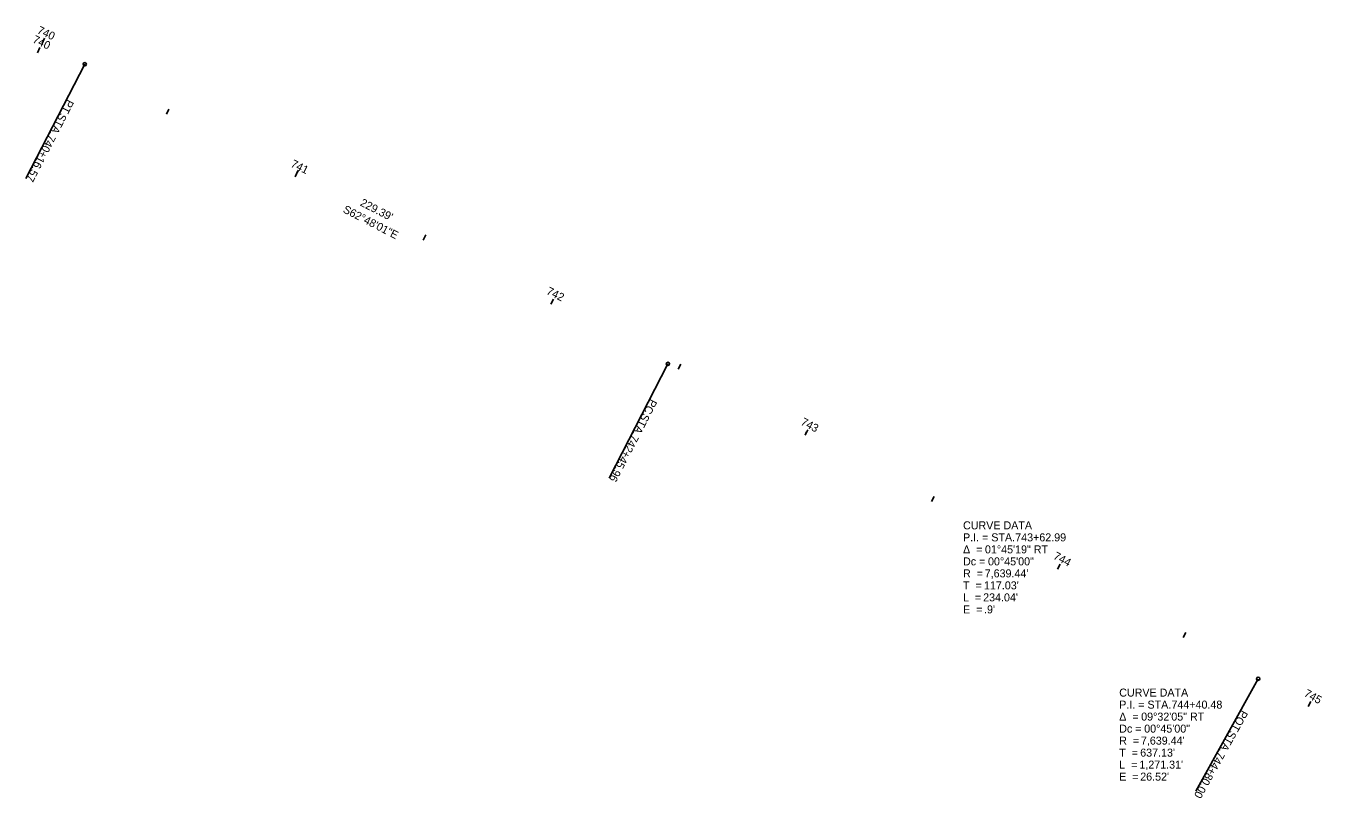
# Model space of a CAD drawing. Extents: x 144928 to 152344, y 329903 to 333202.
# Drawn here: x 146305.8 to 146759.2, y 332378.9 to 332649 of the extents above; entities that cross this region are included whole.
import ezdxf

# ---------------------------------------------------------------- set-up
doc = ezdxf.new("R2010")
doc.units = 0
for name, color, linetype in [('GE_P_Alignment_500_Bearings', 7, 'Continuous'), ('GE_P_Alignment_500_Cardinal_Points', 7, 'Continuous'), ('GE_P_Alignment_500_Curve_Data', 7, 'Continuous'), ('GE_P_Alignment_500_Distances', 7, 'Continuous'), ('GE_P_Alignment_500_Stations', 7, 'Continuous'), ('SC_Scratch1', 7, 'Continuous')]:
    doc.layers.add(name, color=color, linetype=linetype)

msp = doc.modelspace()

# ---------------------------------------------------------------- linework, layer by layer
at = {"layer": 'GE_P_Alignment_500_Cardinal_Points'}
for p, q in [((146326.32, 332635.64), (146305.75, 332595.62)), ((146326.32, 332635.64), (146305.75, 332595.62)), ((146530.34, 332530.79), (146509.77, 332490.77)), ((146530.34, 332530.79), (146509.77, 332490.77)), ((146736.83, 332420.64), (146715.05, 332381.26)), ((146736.83, 332420.64), (146715.05, 332381.26))]:
    msp.add_line(p, q, dxfattribs=at)
for centre in [(146326.32, 332635.64), (146326.32, 332635.64), (146530.34, 332530.79), (146530.34, 332530.79), (146736.83, 332420.64), (146736.83, 332420.64)]:
    msp.add_circle(centre, 0.6, dxfattribs=at)
at = {"layer": 'GE_P_Alignment_500_Stations'}
for p, q in [((146311.42, 332642.9), (146312.26, 332644.72)), ((146311.42, 332642.9), (146312.26, 332644.72)), ((146309.81, 332639.68), (146310.66, 332641.48)), ((146400.52, 332597.51), (146401.07, 332598.57)), ((146400.52, 332597.51), (146401.07, 332598.57)), ((146399.89, 332596.26), (146400.42, 332597.34)), ((146489.4, 332551.67), (146489.94, 332552.74)), ((146489.46, 332551.8), (146490.01, 332552.87)), ((146489.46, 332551.8), (146490.01, 332552.87)), ((146578.32, 332505.92), (146578.87, 332506.98)), ((146578.32, 332505.92), (146578.87, 332506.98)), ((146578.32, 332505.92), (146578.87, 332506.98)), ((146666.63, 332459), (146667.2, 332460.06)), ((146666.63, 332459), (146667.2, 332460.06)), ((146666.63, 332459), (146667.2, 332460.06)), ((146754.32, 332410.93), (146755.29, 332412.68))]:
    msp.add_line(p, q, dxfattribs=at)
at = {"layer": 'SC_Scratch1'}
for p, q in [((146309.81, 332639.68), (146310.66, 332641.48)), ((146354.92, 332618.12), (146355.79, 332619.92)), ((146399.89, 332596.26), (146400.77, 332598.06)), ((146444.72, 332574.11), (146445.61, 332575.91)), ((146489.4, 332551.67), (146490.3, 332553.46)), ((146533.93, 332528.94), (146534.85, 332530.72)), ((146578.32, 332505.92), (146579.24, 332507.69)), ((146622.55, 332482.6), (146623.49, 332484.37)), ((146666.63, 332459), (146667.58, 332460.76)), ((146710.55, 332435.11), (146711.51, 332436.87)), ((146754.32, 332410.93), (146755.29, 332412.68))]:
    msp.add_line(p, q, dxfattribs=at)

# ---------------------------------------------------------------- texts
at = {"layer": 'GE_P_Alignment_500_Bearings'}
msp.add_text('S62°48\'01"E', height=2.8, rotation=332.8002, dxfattribs=at).set_placement((146416.41, 332583.95))
msp.add_text('S62°48\'01"E', height=2.8, rotation=332.8002, dxfattribs=at).set_placement((146416.41, 332583.95))
at = {"layer": 'GE_P_Alignment_500_Cardinal_Points'}
for s, rotation, p in [('PT', 242.8002, (146320.18, 332623.59)), ('PT', 242.8002, (146320.18, 332623.59)), (' STA. ', 242.8002, (146318.16, 332619.67)), (' STA. ', 242.8002, (146318.16, 332619.67)), ('740+16.57', 242.8002, (146313.84, 332611.26)), ('740+16.57', 242.8002, (146313.84, 332611.26)), ('PC', 242.8002, (146524.21, 332518.77)), ('PC', 242.8002, (146524.21, 332518.77)), (' STA. ', 242.8002, (146522.11, 332514.69)), (' STA. ', 242.8002, (146522.11, 332514.69)), ('742+45.96', 242.8002, (146517.79, 332506.28)), ('742+45.96', 242.8002, (146517.79, 332506.28)), ('POT', 241.0449, (146730.96, 332409.94)), ('POT', 241.0449, (146730.96, 332409.94)), (' STA. ', 241.0449, (146727.47, 332403.64)), (' STA. ', 241.0449, (146727.47, 332403.64)), ('744+80.00', 241.0449, (146722.9, 332395.37)), ('744+80.00', 241.0449, (146722.9, 332395.37))]:
    msp.add_text(s, height=2.8, rotation=rotation, dxfattribs=at).set_placement(p)
at = {"layer": 'GE_P_Alignment_500_Curve_Data'}
for s, p in [('CURVE DATA', (146633.59, 332472.91)), ('CURVE DATA', (146633.59, 332472.91)), ('P.I. = STA. ', (146633.59, 332468.71)), ('P.I. = STA. ', (146633.59, 332468.71)), ('743+62.99', (146651.85, 332468.71)), ('743+62.99', (146651.85, 332468.71)), ('Δ  = ', (146633.59, 332464.51)), ('Δ  = ', (146633.59, 332464.51)), ('01°45\'19" RT', (146641.26, 332464.51)), ('01°45\'19" RT', (146641.26, 332464.51)), ('Dc = ', (146633.59, 332460.31)), ('Dc = ', (146633.59, 332460.31)), ('00°45\'00"', (146642.33, 332460.31)), ('00°45\'00"', (146642.33, 332460.31)), ('R  = ', (146633.59, 332456.11)), ('R  = ', (146633.59, 332456.11)), ("7,639.44'", (146641.17, 332456.11)), ("7,639.44'", (146641.17, 332456.11)), ('T  = ', (146633.59, 332451.91)), ('T  = ', (146633.59, 332451.91)), ("117.03'", (146640.92, 332451.91)), ("117.03'", (146640.92, 332451.91)), ('L  = ', (146633.59, 332447.71)), ('L  = ', (146633.59, 332447.71)), ("234.04'", (146640.63, 332447.71)), ("234.04'", (146640.63, 332447.71)), ('E  = ', (146633.59, 332443.51)), ('E  = ', (146633.59, 332443.51)), (".9'", (146640.93, 332443.51)), (".9'", (146640.93, 332443.51)), ('CURVE DATA', (146688.23, 332414.4)), ('P.I. = STA. ', (146688.23, 332410.2)), ('744+40.48', (146706.5, 332410.2)), ('Δ  = ', (146688.23, 332406)), ('09°32\'05" RT', (146695.91, 332406)), ('Dc = ', (146688.23, 332401.8)), ('00°45\'00"', (146696.97, 332401.8)), ('R  = ', (146688.23, 332397.6)), ("7,639.44'", (146695.82, 332397.6)), ('T  = ', (146688.23, 332393.4)), ("637.13'", (146695.57, 332393.4)), ('L  = ', (146688.23, 332389.2)), ("1,271.31'", (146695.28, 332389.2)), ('E  = ', (146688.23, 332385)), ("26.52'", (146695.58, 332385))]:
    msp.add_text(s, height=2.8, dxfattribs=at).set_placement(p)
at = {"layer": 'GE_P_Alignment_500_Distances'}
msp.add_text("229.39'", height=2.8, rotation=332.8002, dxfattribs=at).set_placement((146422.41, 332586.31))
msp.add_text("229.39'", height=2.8, rotation=332.8002, dxfattribs=at).set_placement((146422.41, 332586.31))
at = {"layer": 'GE_P_Alignment_500_Stations'}
for s, rotation, p in [('740', 335.2105, (146309.43, 332646.58)), ('740', 335.2105, (146309.43, 332646.58)), ('740', 334.6449, (146307.85, 332643.37)), ('745', 330.8949, (146752.65, 332414.73))]:
    msp.add_text(s, height=2.8, rotation=rotation, dxfattribs=at).set_placement(p)
at = {"layer": 'SC_Scratch1'}
for s, rotation, p in [('740', 334.6449, (146307.85, 332643.37)), ('741', 333.8949, (146398.16, 332599.89)), ('742', 333.1449, (146487.6, 332555.39)), ('743', 332.3949, (146576.58, 332509.65)), ('744', 331.6449, (146664.94, 332462.76)), ('745', 330.8949, (146752.65, 332414.73))]:
    msp.add_text(s, height=2.8, rotation=rotation, dxfattribs=at).set_placement(p)
for s, p in [('CURVE DATA', (146688.23, 332414.4)), ('P.I. = STA. ', (146688.23, 332410.2)), ('744+40.48', (146706.5, 332410.2)), ('Δ  = ', (146688.23, 332406)), ('09°32\'05" RT', (146695.91, 332406)), ('Dc = ', (146688.23, 332401.8)), ('00°45\'00"', (146696.97, 332401.8)), ('R  = ', (146688.23, 332397.6)), ("7,639.44'", (146695.82, 332397.6)), ('T  = ', (146688.23, 332393.4)), ("637.13'", (146695.57, 332393.4)), ('L  = ', (146688.23, 332389.2)), ("1,271.31'", (146695.28, 332389.2)), ('E  = ', (146688.23, 332385)), ("26.52'", (146695.58, 332385))]:
    msp.add_text(s, height=2.8, dxfattribs=at).set_placement(p)

doc.saveas('drawing.dxf')
